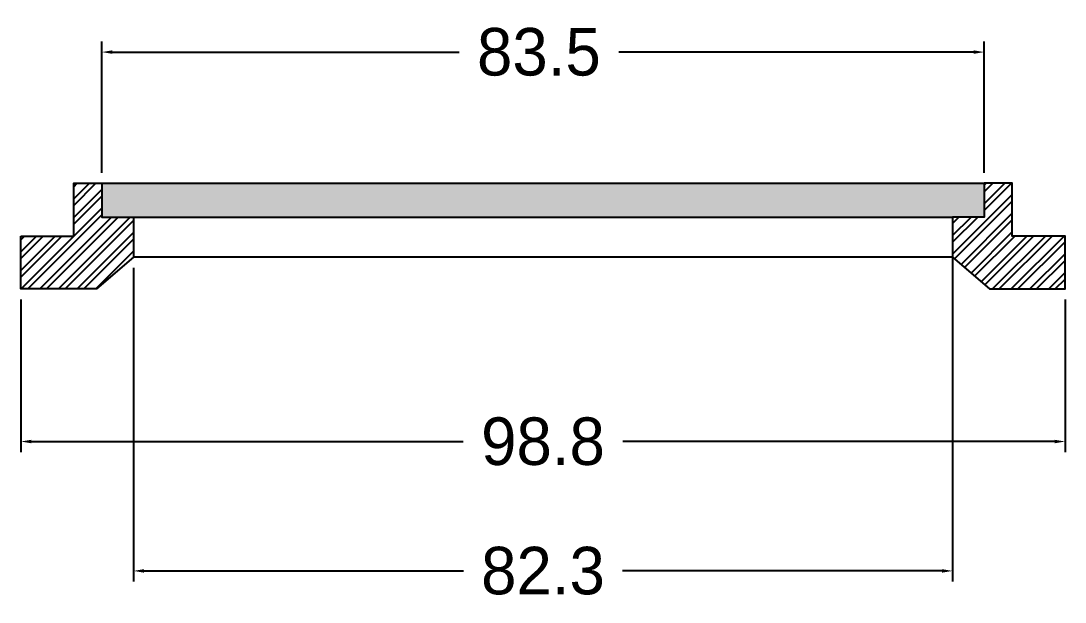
# Model space of a CAD drawing. Header units: centimetres. Extents: x 899 to 420531, y -5023 to 1299.
# Drawn here: x 17667.6 to 17865.2, y -2401.7 to -2291.7 of the extents above; entities that cross this region are included whole.
import ezdxf

# ---------------------------------------------------------------- set-up
doc = ezdxf.new("R2010")
doc.units = ezdxf.units.CM
doc.header["$LTSCALE"] = 10
doc.header["$MEASUREMENT"] = 0
doc.layers.get('DEFPOINTS').update_dxf_attribs({"color": 2, "linetype": 'CONTINUOUS'})
for name, color, linetype in [('Dimensiones', 7, 'CONTINUOUS'), ('HERRAJE', 13, 'CONTINUOUS'), ('TAPA', 120, 'CONTINUOUS')]:
    doc.layers.add(name, color=color, linetype=linetype)
doc.styles.get("Standard").update_dxf_attribs({"font": ''})
doc.styles.get('Standard').set_extended_font_data('Zurich Ex BT')
doc.dimstyles.get("Standard").update_dxf_attribs({"dimtxt": 9, "dimasz": 2, "dimexe": 2, "dimexo": 2, "dimgap": 0.09, "dimtad": 0, "dimtih": 1, "dimtoh": 1, "dimzin": 0, "dimdsep": 46, "dimtxsty": 'Standard', "dimcen": 0.09, "dimadec": 0, "dimazin": 0, "dimtfac": 1, "dimtofl": 0, "dimtmove": 0, "dimatfit": 3, "dimfxl": 0, "dimtolj": 1, "dimtzin": 0, "dimarcsym": 0})
pattern_1 = [(45, (16313.00206302177, -2627.019421496298), (-1.767766952966369, 1.767766952966369), []), (45, (16313.00206302177, -2625.769421496298), (-1.767766952966369, 1.767766952966369), [])]

# ---------------------------------------------------------------- blocks, each defined once
blk = doc.blocks.new('*D69')
at = {"layer": 'DEFPOINTS', "color": 0}
for p in [(17667.56771380832, -2342.436312929836), (17865.16771380831, -2342.436312929836), (17865.16771380831, -2371.31587964527)]:
    blk.add_point(p, dxfattribs=at)
at = {"layer": 'Dimensiones', "color": 0, "lineweight": -2}
for p, q in [((17667.56771380832, -2344.436312929836), (17667.56771380832, -2373.31587964527)), ((17865.16771380831, -2344.436312929836), (17865.16771380831, -2373.31587964527)), ((17669.56771380832, -2371.31587964527), (17751.2309341473, -2371.31587964527)), ((17863.16771380831, -2371.31587964527), (17781.50449346933, -2371.31587964527))]:
    blk.add_line(p, q, dxfattribs=at)
at = {"layer": 'Dimensiones', "color": 0}
for points in [[(17669.56771380832, -2370.982546311936), (17669.56771380832, -2371.649212978603), (17667.56771380832, -2371.31587964527)], [(17863.16771380831, -2370.982546311936), (17863.16771380831, -2371.649212978603), (17865.16771380831, -2371.31587964527)]]:
    blk.add_solid(points, dxfattribs=at)
at = {"layer": 'Dimensiones', "color": 0, "insert": (17766.36771380831, -2371.31587964527), "char_height": 9, "attachment_point": 5}
blk.add_mtext('\\A1;98.8', dxfattribs=at)
blk = doc.blocks.new('*D70')
at = {"layer": 'DEFPOINTS', "color": 0}
for p in [(17843.86771380831, -2332.636312929836), (17688.86771380831, -2336.436312929836), (17843.86771380831, -2395.800896437198)]:
    blk.add_point(p, dxfattribs=at)
at = {"layer": 'Dimensiones', "color": 0, "lineweight": -2}
for p, q in [((17843.86771380831, -2334.636312929836), (17843.86771380831, -2397.800896437198)), ((17688.86771380831, -2338.436312929836), (17688.86771380831, -2397.800896437198)), ((17690.86771380831, -2395.800896437198), (17751.34381550323, -2395.800896437198)), ((17841.86771380831, -2395.800896437198), (17781.3916121134, -2395.800896437198))]:
    blk.add_line(p, q, dxfattribs=at)
at = {"layer": 'Dimensiones', "color": 0}
for points in [[(17690.86771380831, -2395.467563103865), (17690.86771380831, -2396.134229770532), (17688.86771380831, -2395.800896437198)], [(17841.86771380831, -2395.467563103865), (17841.86771380831, -2396.134229770532), (17843.86771380831, -2395.800896437198)]]:
    blk.add_solid(points, dxfattribs=at)
at = {"layer": 'Dimensiones', "color": 0, "insert": (17766.36771380831, -2395.800896437198), "char_height": 9, "attachment_point": 5}
blk.add_mtext('\\A1;82.3', dxfattribs=at)
blk = doc.blocks.new('*D71')
at = {"layer": 'DEFPOINTS', "color": 0}
for p in [(17849.86771380831, -2297.60999949777), (17682.86771380831, -2322.436312929836), (17849.86771380831, -2322.436312929836)]:
    blk.add_point(p, dxfattribs=at)
at = {"layer": 'Dimensiones', "color": 0, "lineweight": -2}
for p, q in [((17682.86771380831, -2320.436312929836), (17682.86771380831, -2295.60999949777)), ((17849.86771380831, -2320.436312929836), (17849.86771380831, -2295.60999949777)), ((17684.86771380831, -2297.60999949777), (17750.4738274339, -2297.60999949777)), ((17847.86771380831, -2297.60999949777), (17780.70467489153, -2297.60999949777))]:
    blk.add_line(p, q, dxfattribs=at)
at = {"layer": 'Dimensiones', "color": 0}
for points in [[(17684.86771380831, -2297.276666164437), (17684.86771380831, -2297.943332831104), (17682.86771380831, -2297.60999949777)], [(17847.86771380831, -2297.276666164437), (17847.86771380831, -2297.943332831104), (17849.86771380831, -2297.60999949777)]]:
    blk.add_solid(points, dxfattribs=at)
at = {"layer": 'Dimensiones', "color": 0, "insert": (17765.58925116272, -2297.60999949777), "char_height": 9, "attachment_point": 5}
blk.add_mtext('\\A1;83.5', dxfattribs=at)

msp = doc.modelspace()

# ---------------------------------------------------------------- hatches: boundary and pattern name
at = {"layer": 'HERRAJE'}
h = msp.add_hatch(dxfattribs=at)
h.set_pattern_fill('STEEL', color=256, scale=20, style=0)
h.set_pattern_definition(pattern_1)
h.paths.add_polyline_path([(17677.56771380832, -2332.436312929836), (17667.56771380832, -2332.436312929836), (17667.56771380832, -2342.436312929836), (17681.86771380831, -2342.436312929836), (17688.86771380831, -2336.436312929836), (17688.86771380831, -2328.836312929836), (17682.86771380831, -2328.836312929836), (17682.86771380831, -2322.436312929836), (17677.56771380832, -2322.436312929836)])
h = msp.add_hatch(dxfattribs=at)
h.set_pattern_fill('STEEL', color=256, scale=20, style=0)
h.set_pattern_definition(pattern_1)
h.paths.add_polyline_path([(17855.16771380831, -2332.436312929836), (17855.16771380831, -2322.436312929836), (17849.86771380831, -2322.436312929836), (17849.86771380831, -2328.836312929836), (17843.86771380831, -2328.836312929836), (17843.86771380831, -2336.436312929835), (17850.86771380831, -2342.436312929836), (17865.16771380831, -2342.436312929836), (17865.16771380831, -2332.436312929836)])
at = {"layer": 'TAPA'}
h = msp.add_hatch(dxfattribs=at)
h.set_pattern_fill('DOTS', color=256, scale=20, style=0)
h.set_pattern_definition([(0, (14308.45300059476, -6437.093282020774), (0.625, 1.25), [0, -1.25])])
h.paths.add_polyline_path([(17682.86771380831, -2322.436312929836), (17682.86771380831, -2328.836312929836), (17688.86771380831, -2328.836312929836), (17843.86771380831, -2328.836312929836), (17849.86771380831, -2328.836312929836), (17849.86771380831, -2322.436312929836)])

# ---------------------------------------------------------------- linework, layer by layer
at = {"layer": 'HERRAJE'}
for p, q in [((17682.86771380831, -2322.436312929836), (17849.86771380831, -2322.436312929836)), ((17688.86771380831, -2328.836312929836), (17843.86771380831, -2328.836312929836)), ((17843.86771380831, -2336.436312929836), (17688.86771380831, -2336.436312929836))]:
    msp.add_line(p, q, dxfattribs=at)
for points in [[(17667.56771380832, -2332.436312929836), (17677.56771380832, -2332.436312929836), (17677.56771380832, -2322.436312929836), (17682.86771380831, -2322.436312929836), (17682.86771380831, -2328.836312929836), (17688.86771380831, -2328.836312929836), (17688.86771380831, -2336.436312929836), (17681.86771380831, -2342.436312929836), (17667.56771380832, -2342.436312929836)], [(17849.86771380831, -2322.436312929836), (17849.86771380831, -2328.836312929836), (17843.86771380831, -2328.836312929836), (17843.86771380831, -2336.436312929836), (17850.86771380831, -2342.436312929836), (17865.16771380831, -2342.436312929836), (17865.16771380831, -2332.436312929836), (17855.16771380831, -2332.436312929836), (17855.16771380831, -2322.436312929836)]]:
    msp.add_lwpolyline(points, close=True, dxfattribs=at)

# ---------------------------------------------------------------- dimensions: what is measured, and where the dimension line sits
at = {"layer": 'Dimensiones'}
dim = msp.add_linear_dim(base=(17849.86771380831, -2297.60999949777), p1=(17682.86771380831, -2322.436312929836), p2=(17849.86771380831, -2322.436312929836), text='83.5', dimstyle='Standard', dxfattribs=at)
dim.commit()
dim.dimension.update_dxf_attribs({"geometry": '*D71', "text_midpoint": (17765.58925116272, -2297.60999949777), "dimtype": 160})
for base, p1, p2, text, picture, middle in [((17843.86771380831, -2395.800896437198), (17688.86771380831, -2336.436312929836), (17843.86771380831, -2332.636312929836), '82.3', '*D70', (17766.36771380831, -2395.800896437198)), ((17865.16771380831, -2371.31587964527), (17667.56771380832, -2342.436312929836), (17865.16771380831, -2342.436312929836), '98.8', '*D69', (17766.36771380831, -2371.31587964527))]:
    dim = msp.add_linear_dim(base=base, p1=p1, p2=p2, text=text, dimstyle='Standard', dxfattribs=at)
    dim.commit()
    dim.dimension.update_dxf_attribs({"geometry": picture, "text_midpoint": middle})

doc.saveas('drawing.dxf')
